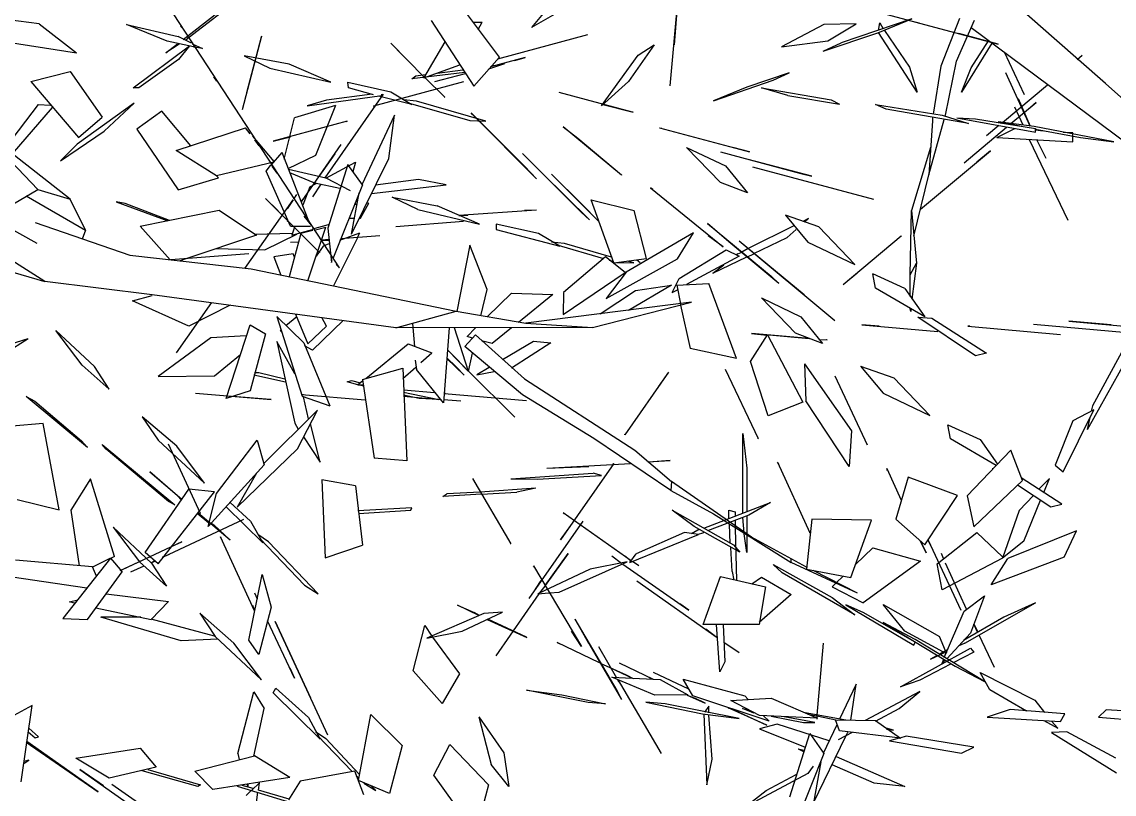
# Model space of a CAD drawing. Header units: millimetres. Extents: x -867 to 700, y 113 to 416.
# Drawn here: x 220.326 to 222.257, y 346.183 to 347.548 of the extents above; entities that cross this region are included whole.
import ezdxf

# ---------------------------------------------------------------- set-up
doc = ezdxf.new("R2010")
doc.units = ezdxf.units.MM
doc.header["$LTSCALE"] = 6
doc.layers.get('0').update_dxf_attribs({"color": 250})

# ---------------------------------------------------------------- blocks, each defined once
blk = doc.blocks.new('02PTRX28')
at = {"color": 66, "linetype": 'Continuous'}
for p, q in [((0.25779, -0.01286), (0.26035, 0.01627)), ((0.23504, 0.01266), (0.22525, 0.0008)), ((0.1585, 0.00884), (0.14479, -0.00171)), ((0.14359, -0.00201), (0.15428, 0.00633)), ((0.21771, -0.00613), (0.20928, 0.00512)), ((0.10984, 0.00161), (0.09025, 0.00412)), ((0.23233, 0.00482), (0.22525, 0.0008)), ((0.2593, 0.00472), (0.2587, -0.00331)), ((0.31444, 0.00281), (0.29787, -0.00281)), ((0.30631, 0.00442), (0.33463, -0.00311)), ((0.30646, -0.0005), (0.31444, 0.00281)), ((0.10984, 0.00161), (0.11857, -0.00512)), ((0.13982, -0.00241), (0.13033, 0.00151)), ((0.13033, 0.00151), (0.14238, -0.00131)), ((0.20174, 0.00241), (0.21169, -0.01296)), ((0.21154, 0.00201), (0.21365, 0.00201)), ((0.21274, 0.0003), (0.21365, 0.00201)), ((0.2938, 0.00151), (0.28386, -0.00372)), ((0.30133, 0.00161), (0.2938, 0.00151)), ((0.2947, -0.00231), (0.30133, 0.00161)), ((0.30661, 0.0001), (0.30691, 0.00191)), ((0.30691, 0.00191), (0.30766, 0.0005)), ((0.30796, 0.0001), (0.31384, -0.00854)), ((0.3161, 0.00181), (0.31354, 0.00241)), ((0.09959, -0.00221), (0.11857, -0.00512)), ((0.146, -0.00372), (0.13982, -0.00241)), ((0.14554, -0.00291), (0.14238, -0.00131)), ((0.14449, -0.00191), (0.14404, -0.00221)), ((0.14464, -0.00171), (0.14449, -0.00191)), ((0.14479, -0.00171), (0.14464, -0.00171)), ((0.16197, -0.00121), (0.15745, -0.01848)), ((0.1585, -0.01446), (0.16197, -0.00141)), ((0.16197, -0.00121), (0.16197, -0.00141)), ((0.23836, -0.0009), (0.21726, -0.00663)), ((0.28386, -0.00372), (0.2947, -0.00231)), ((0.29365, -0.00472), (0.30646, -0.0005)), ((0.31565, -0.01436), (0.30661, -0.0004)), ((0.33463, -0.00311), (0.32544, -0.0006)), ((0.3283, -0.00864), (0.33237, -0.00231)), ((0.13183, -0.01336), (0.14509, -0.00352)), ((0.13952, -0.00512), (0.14223, -0.00301)), ((0.14268, -0.00311), (0.13952, -0.00512)), ((0.14509, -0.00352), (0.14253, -0.00673)), ((0.1457, -0.00301), (0.14811, -0.00412)), ((0.14615, -0.00382), (0.146, -0.00372)), ((0.14811, -0.00412), (0.14615, -0.00382)), ((0.20009, -0.01085), (0.19225, -0.00291)), ((0.19225, -0.00291), (0.19526, -0.00593)), ((0.20491, -0.00261), (0.19994, -0.01105)), ((0.25402, -0.00331), (0.248, -0.01185)), ((0.25026, -0.00573), (0.25402, -0.00331)), ((0.29365, -0.00472), (0.29787, -0.00281)), ((0.33312, -0.00291), (0.32604, -0.01436)), ((0.34081, -0.01497), (0.33614, -0.00502)), ((0.14253, -0.00673), (0.13319, -0.01336)), ((0.1579, -0.00583), (0.16393, -0.00874)), ((0.16845, -0.00783), (0.1579, -0.00583)), ((0.21169, -0.01296), (0.21771, -0.00613)), ((0.22374, -0.00623), (0.2156, -0.00844)), ((0.22133, -0.00693), (0.22374, -0.00623)), ((0.24167, -0.01758), (0.25026, -0.00573)), ((0.35316, -0.00673), (0.35437, -0.00573)), ((0.10788, -0.01185), (0.11707, -0.00954)), ((0.11707, -0.00954), (0.1246, -0.02019)), ((0.16393, -0.00874), (0.17824, -0.01205)), ((0.17824, -0.01205), (0.16845, -0.00783)), ((0.20958, -0.00974), (0.19722, -0.01125)), ((0.20837, -0.00804), (0.19994, -0.01105)), ((0.20973, -0.01004), (0.2025, -0.01195)), ((0.2031, -0.00994), (0.20913, -0.00914)), ((0.21892, -0.00773), (0.21515, -0.00894)), ((0.21892, -0.00773), (0.21591, -0.00824)), ((0.28566, -0.00984), (0.27572, -0.01316)), ((0.2819, -0.01155), (0.28566, -0.00984)), ((0.31384, -0.00854), (0.31565, -0.01436)), ((0.32604, -0.01436), (0.3283, -0.00864)), ((0.34216, -0.0223), (0.33644, -0.00984)), ((0.10788, -0.01185), (0.11903, -0.02501)), ((0.18216, -0.01205), (0.19225, -0.01426)), ((0.18231, -0.01336), (0.18216, -0.01205)), ((0.20928, -0.01195), (0.18818, -0.01768)), ((0.19722, -0.01125), (0.19813, -0.01055)), ((0.19813, -0.01055), (0.20039, -0.01025)), ((0.20024, -0.01095), (0.20009, -0.01085)), ((0.20491, -0.01557), (0.20024, -0.01095)), ((0.248, -0.01185), (0.24167, -0.01758)), ((0.26789, -0.01637), (0.2819, -0.01155)), ((0.33569, -0.0215), (0.34623, -0.01266)), ((0.13319, -0.01336), (0.13183, -0.01336)), ((0.17266, -0.01758), (0.19014, -0.01517)), ((0.17688, -0.03445), (0.19059, -0.01487)), ((0.18788, -0.01487), (0.17718, -0.01627)), ((0.18818, -0.01497), (0.18231, -0.01336)), ((0.19722, -0.01728), (0.18939, -0.01527)), ((0.19014, -0.01517), (0.19014, -0.01487)), ((0.19225, -0.01426), (0.19722, -0.01728)), ((0.2489, -0.01908), (0.23173, -0.01446)), ((0.27572, -0.01316), (0.26789, -0.01637)), ((0.28536, -0.01517), (0.27919, -0.01336)), ((0.27919, -0.01336), (0.29546, -0.01617)), ((0.28536, -0.01517), (0.29742, -0.01718)), ((0.102, -0.02732), (0.10969, -0.01728)), ((0.10969, -0.01728), (0.1124, -0.01738)), ((0.13213, -0.01698), (0.11873, -0.02652)), ((0.12505, -0.0235), (0.13213, -0.01698)), ((0.17929, -0.01748), (0.16965, -0.02039)), ((0.17718, -0.01627), (0.17266, -0.01758)), ((0.17929, -0.01748), (0.17462, -0.02923)), ((0.18818, -0.01768), (0.18864, -0.01748)), ((0.19828, -0.01647), (0.19526, -0.01617)), ((0.19632, -0.01687), (0.21078, -0.02099)), ((0.21455, -0.02119), (0.19828, -0.01647)), ((0.20476, -0.01547), (0.20491, -0.01557)), ((0.24197, -0.01728), (0.24905, -0.01908)), ((0.29546, -0.01617), (0.29742, -0.01718)), ((0.30585, -0.01728), (0.32152, -0.01979)), ((0.30842, -0.01838), (0.30585, -0.01728)), ((0.33764, -0.0217), (0.34352, -0.01677)), ((0.34051, -0.0221), (0.33855, -0.01788)), ((0.3393, -0.01587), (0.34216, -0.0223)), ((0.34352, -0.01677), (0.34156, -0.01848)), ((0.11285, -0.01798), (0.10351, -0.02883)), ((0.11903, -0.02501), (0.1246, -0.02019)), ((0.13861, -0.01878), (0.13274, -0.023)), ((0.14539, -0.02692), (0.13861, -0.01878)), ((0.16724, -0.03003), (0.16965, -0.02039)), ((0.19316, -0.01979), (0.18547, -0.03606)), ((0.1918, -0.02993), (0.19316, -0.01979)), ((0.21139, -0.01959), (0.21108, -0.01918)), ((0.21108, -0.01918), (0.22359, -0.03174)), ((0.22645, -0.03465), (0.21139, -0.01959)), ((0.24905, -0.01908), (0.2489, -0.01908)), ((0.3277, -0.0217), (0.30842, -0.01838)), ((0.32152, -0.01979), (0.3277, -0.0217)), ((0.32499, -0.02039), (0.34337, -0.0237)), ((0.32499, -0.02039), (0.32936, -0.02059)), ((0.13274, -0.023), (0.14238, -0.03726)), ((0.14193, -0.02802), (0.1582, -0.0227)), ((0.15926, -0.02411), (0.1582, -0.0227)), ((0.18201, -0.02119), (0.16468, -0.02581)), ((0.18186, -0.02129), (0.18201, -0.02119)), ((0.21078, -0.02099), (0.21455, -0.02119)), ((0.23263, -0.0225), (0.2361, -0.02511)), ((0.24634, -0.03385), (0.23263, -0.0225)), ((0.25523, -0.0227), (0.27632, -0.02833)), ((0.25523, -0.0227), (0.25583, -0.0228)), ((0.32665, -0.03094), (0.33659, -0.0226)), ((0.32936, -0.02059), (0.34337, -0.0229)), ((0.33478, -0.0222), (0.33192, -0.02461)), ((0.33433, -0.02501), (0.33855, -0.0229)), ((0.34051, -0.0225), (0.33463, -0.02129)), ((0.34307, -0.0224), (0.33463, -0.02129)), ((0.33554, -0.0215), (0.33538, -0.0217)), ((0.33734, -0.022), (0.33749, -0.0219)), ((0.33749, -0.0219), (0.33734, -0.0219)), ((0.33734, -0.0219), (0.33734, -0.022)), ((0.36175, -0.02602), (0.34307, -0.0224)), ((0.34337, -0.0237), (0.34337, -0.0229)), ((0.34337, -0.0229), (0.34337, -0.023)), ((0.34337, -0.023), (0.35392, -0.02501)), ((0.11481, -0.03043), (0.12505, -0.0235)), ((0.15986, -0.02471), (0.16483, -0.03064)), ((0.16468, -0.02581), (0.16875, -0.02481)), ((0.2361, -0.02511), (0.24634, -0.03375)), ((0.33433, -0.02501), (0.35211, -0.02602)), ((0.35105, -0.0444), (0.34201, -0.02551)), ((0.34337, -0.0232), (0.34518, -0.0234)), ((0.35211, -0.02391), (0.34985, -0.02381)), ((0.35211, -0.02602), (0.35211, -0.02391)), ((0.35392, -0.02501), (0.36175, -0.02602)), ((0.11873, -0.02652), (0.11481, -0.03043)), ((0.15142, -0.03395), (0.14193, -0.02802)), ((0.17131, -0.04008), (0.18065, -0.02662)), ((0.26954, -0.03556), (0.26156, -0.02732)), ((0.26156, -0.02732), (0.27075, -0.03164)), ((0.27632, -0.02833), (0.27241, -0.02732)), ((0.3164, -0.04178), (0.33282, -0.02812)), ((0.33282, -0.02812), (0.32966, -0.03074)), ((0.34367, -0.02561), (0.34578, -0.02983)), ((0.16423, -0.03144), (0.16679, -0.02853)), ((0.17327, -0.0452), (0.16679, -0.02853)), ((0.17462, -0.02923), (0.16814, -0.03234)), ((0.17914, -0.02883), (0.17538, -0.03415)), ((0.18306, -0.04761), (0.1918, -0.02993)), ((0.22314, -0.02873), (0.23685, -0.04249)), ((0.26954, -0.02833), (0.28838, -0.03345)), ((0.29094, -0.03405), (0.27602, -0.03013)), ((0.16483, -0.03074), (0.15142, -0.03395)), ((0.16302, -0.03285), (0.16408, -0.03154)), ((0.16875, -0.0458), (0.16302, -0.03285)), ((0.16408, -0.03154), (0.16423, -0.03144)), ((0.1683, -0.03244), (0.17703, -0.03445)), ((0.17447, -0.03566), (0.1686, -0.03325)), ((0.17703, -0.03455), (0.18396, -0.03074)), ((0.18216, -0.03134), (0.17749, -0.0462)), ((0.18562, -0.03606), (0.18216, -0.03134)), ((0.18396, -0.03074), (0.18336, -0.03305)), ((0.22359, -0.03174), (0.22645, -0.03465)), ((0.27075, -0.03164), (0.27587, -0.03797)), ((0.27708, -0.03184), (0.3054, -0.03947)), ((0.14238, -0.03726), (0.15187, -0.03445)), ((0.15142, -0.03395), (0.15187, -0.03445)), ((0.17327, -0.03656), (0.17477, -0.03576)), ((0.18035, -0.03696), (0.17447, -0.03566)), ((0.17703, -0.03445), (0.18276, -0.03737)), ((0.19873, -0.03485), (0.18864, -0.03616)), ((0.20521, -0.03606), (0.19873, -0.03485)), ((0.23881, -0.0443), (0.22781, -0.03345)), ((0.24092, -0.0446), (0.22992, -0.03355)), ((0.22992, -0.03355), (0.23715, -0.04068)), ((0.24634, -0.03375), (0.24634, -0.03385)), ((0.27587, -0.03797), (0.26954, -0.03556)), ((0.28838, -0.03345), (0.29094, -0.03405)), ((0.1695, -0.03947), (0.17025, -0.03837)), ((0.17327, -0.03656), (0.17161, -0.04088)), ((0.17583, -0.03596), (0.17387, -0.03887)), ((0.18562, -0.03606), (0.17869, -0.05344)), ((0.18306, -0.04761), (0.18487, -0.03797)), ((0.18547, -0.03606), (0.18562, -0.03606)), ((0.18773, -0.03807), (0.20521, -0.03606)), ((0.25312, -0.03676), (0.27015, -0.05062)), ((0.25372, -0.03716), (0.25312, -0.03676)), ((0.12792, -0.04008), (0.13997, -0.0445)), ((0.13003, -0.04048), (0.12792, -0.04008)), ((0.14042, -0.0444), (0.13003, -0.04048)), ((0.15805, -0.05565), (0.16935, -0.03958)), ((0.17553, -0.05193), (0.16287, -0.03927)), ((0.16287, -0.03927), (0.16588, -0.04219)), ((0.16935, -0.03958), (0.16799, -0.04168)), ((0.17116, -0.03998), (0.17176, -0.03927)), ((0.18427, -0.04068), (0.18366, -0.04068)), ((0.18517, -0.04389), (0.18713, -0.04038)), ((0.18713, -0.04038), (0.18653, -0.04048)), ((0.19255, -0.03897), (0.2031, -0.04098)), ((0.19858, -0.04189), (0.19255, -0.03897)), ((0.23715, -0.04068), (0.24092, -0.0446)), ((0.24453, -0.05434), (0.23926, -0.03958)), ((0.23926, -0.03958), (0.24935, -0.04209)), ((0.13349, -0.0458), (0.15202, -0.04199)), ((0.15202, -0.04199), (0.16076, -0.04791)), ((0.19858, -0.04189), (0.21304, -0.0453)), ((0.21304, -0.0453), (0.2031, -0.04098)), ((0.22645, -0.04199), (0.20822, -0.04329)), ((0.20822, -0.04329), (0.20837, -0.04329)), ((0.20837, -0.04329), (0.21033, -0.04319)), ((0.22645, -0.04199), (0.22359, -0.04209)), ((0.23685, -0.04249), (0.23881, -0.0443)), ((0.25222, -0.05334), (0.24935, -0.04209)), ((0.28476, -0.04319), (0.29003, -0.04952)), ((0.2926, -0.0459), (0.28476, -0.04319)), ((0.14057, -0.05364), (0.13349, -0.0458)), ((0.16814, -0.0445), (0.16799, -0.0447)), ((0.16875, -0.0458), (0.17342, -0.0458)), ((0.1698, -0.0458), (0.16905, -0.04791)), ((0.17282, -0.05856), (0.17703, -0.046)), ((0.17402, -0.04641), (0.17764, -0.0454)), ((0.17432, -0.04671), (0.17703, -0.046)), ((0.18366, -0.04399), (0.18246, -0.04399)), ((0.18487, -0.04399), (0.18517, -0.04389)), ((0.20928, -0.0447), (0.19346, -0.0459)), ((0.2269, -0.04751), (0.21696, -0.0453)), ((0.21696, -0.0453), (0.21696, -0.04651)), ((0.26653, -0.0451), (0.28145, -0.05745)), ((0.2715, -0.04942), (0.26653, -0.0451)), ((0.28672, -0.0457), (0.27602, -0.05103)), ((0.29018, -0.04399), (0.28883, -0.0447)), ((0.29018, -0.04399), (0.28928, -0.0448)), ((0.30103, -0.05474), (0.2926, -0.0459)), ((0.16076, -0.04791), (0.14419, -0.05344)), ((0.1692, -0.04751), (0.16031, -0.04771)), ((0.16272, -0.05133), (0.17025, -0.04761)), ((0.17116, -0.04751), (0.16845, -0.05766)), ((0.16905, -0.04791), (0.17387, -0.04651)), ((0.17402, -0.04681), (0.17116, -0.04751)), ((0.17387, -0.04651), (0.17402, -0.04641)), ((0.17749, -0.0462), (0.17839, -0.05424)), ((0.18442, -0.04851), (0.17884, -0.05976)), ((0.18035, -0.04902), (0.18502, -0.04731)), ((0.18969, -0.04801), (0.1805, -0.04872)), ((0.18442, -0.04841), (0.18502, -0.04731)), ((0.21696, -0.04651), (0.23188, -0.05042)), ((0.23188, -0.05042), (0.2269, -0.04751)), ((0.26322, -0.04731), (0.2474, -0.05655)), ((0.25945, -0.05344), (0.26322, -0.04731)), ((0.27015, -0.05062), (0.26668, -0.04801)), ((0.27738, -0.05213), (0.28521, -0.04841)), ((0.28521, -0.04841), (0.28732, -0.04651)), ((0.29832, -0.05946), (0.31188, -0.04801)), ((0.31188, -0.04801), (0.31188, -0.04811)), ((0.15127, -0.05103), (0.16272, -0.05133)), ((0.17056, -0.04952), (0.16875, -0.04962)), ((0.17643, -0.05042), (0.17477, -0.05283)), ((0.17779, -0.04892), (0.17598, -0.04902)), ((0.17598, -0.04902), (0.17598, -0.04912)), ((0.17598, -0.04912), (0.17779, -0.04902)), ((0.17673, -0.05032), (0.17643, -0.05042)), ((0.17643, -0.05042), (0.17643, -0.05042)), ((0.17779, -0.04992), (0.17673, -0.05032)), ((0.21078, -0.05022), (0.20777, -0.06579)), ((0.21485, -0.06057), (0.21078, -0.05022)), ((0.22992, -0.04942), (0.23293, -0.04972)), ((0.23097, -0.05002), (0.24212, -0.05334)), ((0.23293, -0.04972), (0.24393, -0.05293)), ((0.28325, -0.05916), (0.2715, -0.04942)), ((0.27391, -0.04922), (0.28913, -0.06177)), ((0.27391, -0.04922), (0.29636, -0.0679)), ((0.27602, -0.05103), (0.27452, -0.05183)), ((0.29003, -0.04952), (0.30103, -0.05474)), ((0.15895, -0.05223), (0.14072, -0.05364)), ((0.14419, -0.05344), (0.14268, -0.05394)), ((0.16935, -0.05223), (0.16483, -0.05293)), ((0.16483, -0.05293), (0.16649, -0.05725)), ((0.16965, -0.05303), (0.16935, -0.05223)), ((0.17553, -0.05193), (0.17553, -0.05183)), ((0.17553, -0.05183), (0.17553, -0.05193)), ((0.17839, -0.05424), (0.17854, -0.05364)), ((0.24257, -0.05293), (0.23278, -0.06127)), ((0.24724, -0.05665), (0.24257, -0.05293)), ((0.24272, -0.06268), (0.25945, -0.05344)), ((0.24348, -0.05374), (0.24438, -0.05394)), ((0.24453, -0.05434), (0.25222, -0.05334)), ((0.24996, -0.05364), (0.25071, -0.05424)), ((0.2599, -0.05806), (0.2709, -0.05133)), ((0.27391, -0.05283), (0.26156, -0.05946)), ((0.26774, -0.05675), (0.27572, -0.05293)), ((0.2709, -0.05133), (0.27391, -0.05283)), ((0.27361, -0.05223), (0.27316, -0.05253)), ((0.27361, -0.05223), (0.27436, -0.05193)), ((0.27587, -0.05293), (0.27738, -0.05223)), ((0.27738, -0.05223), (0.27738, -0.05213)), ((0.24529, -0.05424), (0.24544, -0.05424)), ((0.24544, -0.05424), (0.2492, -0.05434)), ((0.2492, -0.05434), (0.2477, -0.05394)), ((0.26774, -0.05675), (0.2703, -0.05484)), ((0.23263, -0.06649), (0.24724, -0.05665)), ((0.2474, -0.05655), (0.24272, -0.06268)), ((0.25824, -0.06127), (0.2599, -0.05806)), ((0.28145, -0.05745), (0.28325, -0.05916)), ((0.29832, -0.05946), (0.30148, -0.05675)), ((0.30585, -0.06027), (0.30525, -0.05695)), ((0.31278, -0.06037), (0.30525, -0.05695)), ((0.21334, -0.0668), (0.21485, -0.06057)), ((0.23278, -0.06127), (0.23263, -0.06649)), ((0.24137, -0.06629), (0.24966, -0.06087)), ((0.25809, -0.05956), (0.248, -0.06549)), ((0.24966, -0.06087), (0.25809, -0.05956)), ((0.25824, -0.06127), (0.25945, -0.06067)), ((0.2593, -0.05956), (0.26683, -0.05916)), ((0.2593, -0.05956), (0.2602, -0.06398)), ((0.27331, -0.07674), (0.26683, -0.05916)), ((0.31746, -0.067), (0.30585, -0.06027)), ((0.31278, -0.06037), (0.31746, -0.067)), ((0.13168, -0.06328), (0.13635, -0.06197)), ((0.14494, -0.06921), (0.13168, -0.06328)), ((0.15022, -0.06368), (0.14193, -0.07543)), ((0.21485, -0.067), (0.22058, -0.06147)), ((0.22058, -0.06147), (0.23022, -0.06177)), ((0.23022, -0.06177), (0.22223, -0.0683)), ((0.2602, -0.06398), (0.2602, -0.06428)), ((0.28717, -0.07081), (0.27919, -0.06258)), ((0.27919, -0.06258), (0.28838, -0.067)), ((0.15458, -0.06428), (0.14494, -0.06921)), ((0.1698, -0.06629), (0.17025, -0.06639)), ((0.16995, -0.06639), (0.17282, -0.07332)), ((0.17025, -0.06639), (0.17025, -0.06639)), ((0.2602, -0.06428), (0.26246, -0.07443)), ((0.15368, -0.08618), (0.15926, -0.06891)), ((0.15926, -0.06891), (0.16287, -0.07101)), ((0.17191, -0.07312), (0.16558, -0.0669)), ((0.16558, -0.0669), (0.17146, -0.08558)), ((0.17025, -0.067), (0.16769, -0.06911)), ((0.1811, -0.0679), (0.17387, -0.07483)), ((0.17718, -0.06921), (0.17613, -0.0672)), ((0.19737, -0.0686), (0.19783, -0.07393)), ((0.28838, -0.067), (0.2935, -0.07322)), ((0.30269, -0.06891), (0.32047, -0.07041)), ((0.30676, -0.06921), (0.30269, -0.06891)), ((0.32936, -0.07614), (0.3158, -0.0671)), ((0.3158, -0.0671), (0.31911, -0.0673)), ((0.31911, -0.0673), (0.33192, -0.07553)), ((0.34292, -0.0687), (0.36492, -0.07071)), ((0.3512, -0.068), (0.38028, -0.07061)), ((0.36115, -0.06891), (0.3512, -0.068)), ((0.11993, -0.07835), (0.11375, -0.07021)), ((0.11375, -0.07021), (0.12279, -0.07865)), ((0.15835, -0.07142), (0.15006, -0.07192)), ((0.16287, -0.07101), (0.15926, -0.08437)), ((0.16649, -0.07011), (0.16634, -0.07021)), ((0.16634, -0.07021), (0.16664, -0.07051)), ((0.17282, -0.07332), (0.17718, -0.06921)), ((0.20596, -0.06961), (0.20461, -0.08719)), ((0.21048, -0.07985), (0.20717, -0.06961)), ((0.21018, -0.07162), (0.21214, -0.06961)), ((0.21139, -0.07202), (0.21018, -0.07162)), ((0.22058, -0.06961), (0.21606, -0.07322)), ((0.27662, -0.07744), (0.28054, -0.07122)), ((0.27678, -0.07091), (0.28039, -0.07132)), ((0.29034, -0.07212), (0.27678, -0.07091)), ((0.28054, -0.07122), (0.28883, -0.08699)), ((0.28099, -0.07122), (0.29034, -0.07212)), ((0.2935, -0.07322), (0.28717, -0.07081)), ((0.32047, -0.07041), (0.32032, -0.07041)), ((0.32755, -0.06921), (0.34925, -0.07111)), ((0.328, -0.06921), (0.32755, -0.06921)), ((0.09688, -0.07533), (0.10727, -0.07212)), ((0.10185, -0.07553), (0.10727, -0.07212)), ((0.15006, -0.07192), (0.13771, -0.08096)), ((0.1698, -0.08036), (0.16558, -0.07282)), ((0.16558, -0.07282), (0.1698, -0.09191)), ((0.17191, -0.07312), (0.17794, -0.08789)), ((0.17387, -0.07483), (0.17206, -0.07383)), ((0.18638, -0.08146), (0.19632, -0.07332)), ((0.19632, -0.07332), (0.20189, -0.07543)), ((0.21606, -0.07322), (0.2135, -0.07262)), ((0.21847, -0.07704), (0.2257, -0.07272)), ((0.22977, -0.07312), (0.22058, -0.07905)), ((0.2257, -0.07272), (0.22977, -0.07312)), ((0.2926, -0.07232), (0.29455, -0.07242)), ((0.29455, -0.07242), (0.2944, -0.07242)), ((0.36507, -0.07262), (0.35678, -0.08789)), ((0.15097, -0.08086), (0.157, -0.07584)), ((0.19933, -0.07774), (0.20189, -0.07543)), ((0.20762, -0.07875), (0.20536, -0.07664)), ((0.20536, -0.07664), (0.20536, -0.07674)), ((0.20536, -0.07674), (0.20943, -0.08066)), ((0.20566, -0.07483), (0.20777, -0.07694)), ((0.20566, -0.07483), (0.21033, -0.07965)), ((0.21048, -0.07985), (0.21139, -0.07553)), ((0.27331, -0.07674), (0.26246, -0.07443)), ((0.33192, -0.07553), (0.32936, -0.07614)), ((0.12626, -0.08397), (0.11993, -0.07835)), ((0.12626, -0.08397), (0.12279, -0.07865)), ((0.18562, -0.08166), (0.19511, -0.07905)), ((0.19813, -0.07885), (0.19511, -0.08156)), ((0.19511, -0.07905), (0.19602, -0.10075)), ((0.19798, -0.07714), (0.19828, -0.07935)), ((0.20461, -0.08719), (0.19828, -0.07935)), ((0.20943, -0.08066), (0.20762, -0.07875)), ((0.20777, -0.07694), (0.21033, -0.07965)), ((0.2153, -0.07885), (0.21244, -0.08056)), ((0.27843, -0.09562), (0.27075, -0.07935)), ((0.28069, -0.0902), (0.27662, -0.07744)), ((0.28928, -0.07805), (0.30028, -0.09371)), ((0.28928, -0.07805), (0.28958, -0.08668)), ((0.30239, -0.07855), (0.30766, -0.08488)), ((0.30239, -0.07855), (0.31022, -0.08126)), ((0.35557, -0.09341), (0.36446, -0.07744)), ((0.13771, -0.08096), (0.15097, -0.08086)), ((0.16016, -0.08056), (0.16754, -0.08226)), ((0.16031, -0.08005), (0.16136, -0.08005)), ((0.16136, -0.08005), (0.16739, -0.08156)), ((0.18562, -0.08166), (0.18833, -0.10014)), ((0.21033, -0.07965), (0.21048, -0.07975)), ((0.21048, -0.07975), (0.22133, -0.0905)), ((0.21244, -0.08056), (0.21651, -0.07985)), ((0.25734, -0.07995), (0.24709, -0.09462)), ((0.25734, -0.07995), (0.25493, -0.08337)), ((0.29636, -0.08086), (0.3039, -0.09703)), ((0.31866, -0.0901), (0.31022, -0.08126)), ((0.15926, -0.08437), (0.15368, -0.08618)), ((0.18201, -0.08226), (0.18306, -0.08196)), ((0.18457, -0.08297), (0.18201, -0.08226)), ((0.18306, -0.08196), (0.18517, -0.08247)), ((0.18562, -0.08206), (0.18457, -0.08297)), ((0.18457, -0.08297), (0.18577, -0.08297)), ((0.18502, -0.08297), (0.18577, -0.08317)), ((0.2025, -0.08478), (0.19526, -0.08417)), ((0.10682, -0.08568), (0.10878, -0.08678)), ((0.12114, -0.09763), (0.10682, -0.08568)), ((0.10878, -0.08678), (0.11978, -0.09603)), ((0.14645, -0.08488), (0.16423, -0.08638)), ((0.16408, -0.08638), (0.15519, -0.08568)), ((0.16423, -0.08638), (0.16408, -0.08638)), ((0.17131, -0.08518), (0.18622, -0.08648)), ((0.17176, -0.08528), (0.17131, -0.08518)), ((0.17146, -0.08558), (0.17794, -0.08789)), ((0.17297, -0.0909), (0.17176, -0.08578)), ((0.19526, -0.08467), (0.20355, -0.08638)), ((0.19888, -0.08618), (0.19526, -0.08538)), ((0.19526, -0.08558), (0.20385, -0.08638)), ((0.20355, -0.08638), (0.19888, -0.08618)), ((0.20461, -0.08638), (0.20867, -0.08668)), ((0.20506, -0.08498), (0.20476, -0.08498)), ((0.20476, -0.08498), (0.22404, -0.08658)), ((0.28883, -0.08699), (0.28069, -0.0902)), ((0.29968, -0.10205), (0.28958, -0.08668)), ((0.30766, -0.08488), (0.31866, -0.0901)), ((0.17508, -0.08889), (0.16242, -0.10145)), ((0.1704, -0.09793), (0.17508, -0.08889)), ((0.34985, -0.10336), (0.35708, -0.08879)), ((0.35708, -0.08879), (0.35211, -0.0914)), ((0.35678, -0.08789), (0.35648, -0.08909)), ((0.11074, -0.09201), (0.10351, -0.09261)), ((0.11451, -0.1122), (0.11074, -0.09201)), ((0.14208, -0.09733), (0.13394, -0.0904)), ((0.13394, -0.0904), (0.13771, -0.09592)), ((0.1698, -0.09191), (0.17056, -0.09331)), ((0.17568, -0.10105), (0.17342, -0.09211)), ((0.35211, -0.0914), (0.34804, -0.10175)), ((0.35557, -0.09341), (0.35618, -0.0906)), ((0.24709, -0.09462), (0.24709, -0.09452)), ((0.27482, -0.113), (0.27482, -0.09432)), ((0.27482, -0.09432), (0.27572, -0.10245)), ((0.30028, -0.09371), (0.29968, -0.10205)), ((0.32288, -0.09231), (0.33041, -0.09572)), ((0.32348, -0.09562), (0.32288, -0.09231)), ((0.11978, -0.09603), (0.12114, -0.09763)), ((0.1246, -0.09693), (0.14163, -0.11109)), ((0.12551, -0.09803), (0.1246, -0.09693)), ((0.13771, -0.09592), (0.14856, -0.10597)), ((0.14765, -0.1131), (0.14012, -0.09683)), ((0.15142, -0.10838), (0.16091, -0.09592)), ((0.16091, -0.09592), (0.16257, -0.10165)), ((0.17176, -0.09512), (0.17568, -0.10105)), ((0.27843, -0.09562), (0.27828, -0.09552)), ((0.3039, -0.09703), (0.3039, -0.09693)), ((0.33418, -0.10185), (0.32348, -0.09562)), ((0.33041, -0.09572), (0.33448, -0.10155)), ((0.14012, -0.11029), (0.12551, -0.09803)), ((0.14856, -0.10597), (0.14208, -0.09733)), ((0.15624, -0.11159), (0.1704, -0.09793)), ((0.33764, -0.09823), (0.3274, -0.10898)), ((0.34036, -0.10537), (0.33764, -0.09823)), ((0.16257, -0.10165), (0.14946, -0.11611)), ((0.19602, -0.10075), (0.18833, -0.10014)), ((0.24845, -0.10145), (0.22886, -0.10255)), ((0.23866, -0.10215), (0.22886, -0.10255)), ((0.24453, -0.10135), (0.23203, -0.11923)), ((0.24423, -0.10175), (0.24453, -0.10135)), ((0.25252, -0.10095), (0.25779, -0.10065)), ((0.25779, -0.10065), (0.25267, -0.10105)), ((0.28325, -0.10155), (0.28295, -0.10105)), ((0.28295, -0.10105), (0.29049, -0.11762)), ((0.34804, -0.10175), (0.34985, -0.10336)), ((0.12189, -0.10496), (0.11722, -0.1123)), ((0.12746, -0.12315), (0.12189, -0.10496)), ((0.13575, -0.10336), (0.14328, -0.10969)), ((0.14223, -0.10898), (0.13575, -0.10336)), ((0.16076, -0.10366), (0.15624, -0.11159)), ((0.21139, -0.10486), (0.22043, -0.12023)), ((0.22043, -0.10496), (0.23971, -0.10366)), ((0.22043, -0.10496), (0.2266, -0.10507)), ((0.2266, -0.10507), (0.24167, -0.10416)), ((0.24167, -0.10416), (0.23971, -0.10366)), ((0.27572, -0.10245), (0.27572, -0.1127)), ((0.30857, -0.10255), (0.31188, -0.10999)), ((0.30872, -0.10306), (0.30857, -0.10255)), ((0.31354, -0.10456), (0.31068, -0.11441)), ((0.32514, -0.10888), (0.31354, -0.10456)), ((0.33343, -0.10255), (0.33343, -0.10245)), ((0.33343, -0.10245), (0.33358, -0.10255)), ((0.34955, -0.11089), (0.34006, -0.10476)), ((0.34668, -0.10486), (0.34412, -0.10748)), ((0.34533, -0.10818), (0.34668, -0.10486)), ((0.1347, -0.12224), (0.14494, -0.10738)), ((0.15097, -0.10798), (0.14494, -0.10738)), ((0.18396, -0.10657), (0.17613, -0.10517)), ((0.17613, -0.10517), (0.17688, -0.12345)), ((0.18396, -0.10657), (0.18562, -0.12053)), ((0.2263, -0.10717), (0.21319, -0.10808)), ((0.2263, -0.10717), (0.22178, -0.10808)), ((0.32891, -0.11621), (0.34036, -0.10537)), ((0.33915, -0.10637), (0.34699, -0.11149)), ((0.10471, -0.10979), (0.11451, -0.1122)), ((0.13771, -0.12485), (0.15097, -0.10798)), ((0.14313, -0.10989), (0.14223, -0.10898)), ((0.14328, -0.10969), (0.14313, -0.10989)), ((0.14946, -0.11611), (0.15142, -0.10838)), ((0.20446, -0.10908), (0.20536, -0.10848)), ((0.2135, -0.10858), (0.20446, -0.10908)), ((0.21319, -0.10808), (0.20536, -0.10848)), ((0.2135, -0.10858), (0.22178, -0.10808)), ((0.31746, -0.12043), (0.32514, -0.10888)), ((0.3274, -0.10898), (0.32891, -0.11621)), ((0.34292, -0.10888), (0.3396, -0.1124)), ((0.34066, -0.11953), (0.34458, -0.10999)), ((0.11722, -0.1123), (0.11918, -0.12535)), ((0.14163, -0.11109), (0.14012, -0.11029)), ((0.16227, -0.11993), (0.15368, -0.11149)), ((0.15458, -0.11049), (0.15941, -0.11491)), ((0.19722, -0.11179), (0.18457, -0.1125)), ((0.18472, -0.1131), (0.19692, -0.1123)), ((0.19692, -0.1123), (0.19722, -0.11179)), ((0.25824, -0.1123), (0.27256, -0.12043)), ((0.26337, -0.11611), (0.25824, -0.1123)), ((0.26563, -0.11652), (0.2813, -0.11049)), ((0.2715, -0.11431), (0.2715, -0.1123)), ((0.2715, -0.1123), (0.27301, -0.1127)), ((0.2813, -0.11049), (0.27617, -0.1135)), ((0.3396, -0.1124), (0.33569, -0.12355)), ((0.34699, -0.11149), (0.34955, -0.11089)), ((0.15775, -0.11451), (0.13891, -0.12335)), ((0.1469, -0.113), (0.14961, -0.11531)), ((0.15458, -0.11933), (0.14705, -0.1129)), ((0.14765, -0.1131), (0.14765, -0.1129)), ((0.15941, -0.11491), (0.16227, -0.11993)), ((0.2373, -0.11491), (0.22464, -0.13299)), ((0.2486, -0.12415), (0.23263, -0.1129)), ((0.23293, -0.1132), (0.23263, -0.1129)), ((0.27617, -0.1135), (0.26653, -0.11712)), ((0.27301, -0.1127), (0.27301, -0.1137)), ((0.27301, -0.11471), (0.27301, -0.11611)), ((0.27512, -0.11762), (0.27482, -0.114)), ((0.27572, -0.1137), (0.27572, -0.12224)), ((0.29094, -0.11441), (0.28973, -0.12616)), ((0.30495, -0.11461), (0.29094, -0.11441)), ((0.30013, -0.12807), (0.30495, -0.11461)), ((0.31068, -0.11441), (0.31746, -0.12043)), ((0.1362, -0.12475), (0.12716, -0.11631)), ((0.12716, -0.11631), (0.13334, -0.12445)), ((0.14961, -0.11531), (0.15006, -0.11531)), ((0.15006, -0.11531), (0.15082, -0.11581)), ((0.15082, -0.11581), (0.15458, -0.11933)), ((0.23203, -0.11923), (0.23444, -0.11591)), ((0.26111, -0.11752), (0.24981, -0.12254)), ((0.26442, -0.11802), (0.26111, -0.11752)), ((0.26427, -0.11702), (0.26276, -0.11782)), ((0.27406, -0.12214), (0.26337, -0.11611)), ((0.26412, -0.11802), (0.26563, -0.11752)), ((0.26457, -0.11692), (0.26427, -0.11702)), ((0.2718, -0.12013), (0.27165, -0.11561)), ((0.27301, -0.11611), (0.27301, -0.11652)), ((0.27301, -0.11652), (0.27331, -0.12877)), ((0.27512, -0.11782), (0.27512, -0.11762)), ((0.29049, -0.11752), (0.29049, -0.11722)), ((0.29049, -0.11762), (0.29049, -0.11752)), ((0.32032, -0.12485), (0.32966, -0.11752)), ((0.32966, -0.11752), (0.33569, -0.12325)), ((0.35301, -0.11712), (0.33689, -0.12365)), ((0.35015, -0.12335), (0.35301, -0.11712)), ((0.14328, -0.11973), (0.12927, -0.12626)), ((0.14087, -0.12083), (0.14328, -0.11973)), ((0.15232, -0.11852), (0.15248, -0.11903)), ((0.16031, -0.1359), (0.15232, -0.11852)), ((0.16362, -0.11973), (0.16106, -0.11802)), ((0.16167, -0.11903), (0.17206, -0.12987)), ((0.17523, -0.13188), (0.16362, -0.11973)), ((0.22043, -0.12023), (0.22028, -0.12023)), ((0.2483, -0.12455), (0.26442, -0.11802)), ((0.26442, -0.11802), (0.26412, -0.11802)), ((0.27572, -0.12224), (0.27512, -0.11782)), ((0.3164, -0.11953), (0.31776, -0.12234)), ((0.31776, -0.12234), (0.3164, -0.11963)), ((0.31821, -0.11933), (0.32589, -0.1357)), ((0.31941, -0.12174), (0.31821, -0.11933)), ((0.34066, -0.11953), (0.33569, -0.12355)), ((0.13771, -0.12485), (0.1347, -0.12224)), ((0.13876, -0.12335), (0.14042, -0.12264)), ((0.14072, -0.12094), (0.14087, -0.12083)), ((0.17688, -0.12345), (0.18562, -0.12053)), ((0.22841, -0.12998), (0.23384, -0.12244)), ((0.23384, -0.12244), (0.22841, -0.12998)), ((0.2483, -0.12455), (0.24981, -0.12254)), ((0.27226, -0.12666), (0.27195, -0.12104)), ((0.27256, -0.12043), (0.27406, -0.12214)), ((0.30118, -0.12505), (0.30525, -0.12114)), ((0.30525, -0.12114), (0.3164, -0.12425)), ((0.32182, -0.12365), (0.32137, -0.12244)), ((0.12234, -0.12556), (0.10426, -0.12405)), ((0.12656, -0.12355), (0.11541, -0.13771)), ((0.12641, -0.12365), (0.12234, -0.12566)), ((0.12746, -0.12315), (0.12656, -0.12365)), ((0.12656, -0.12355), (0.12927, -0.12676)), ((0.12656, -0.12365), (0.12656, -0.12355)), ((0.12882, -0.12646), (0.13409, -0.12405)), ((0.13439, -0.12546), (0.13123, -0.12686)), ((0.13334, -0.12445), (0.13967, -0.13008)), ((0.13485, -0.12365), (0.13575, -0.12325)), ((0.13681, -0.12425), (0.13605, -0.12465)), ((0.13605, -0.12465), (0.13696, -0.12425)), ((0.1362, -0.12475), (0.13967, -0.13008)), ((0.13891, -0.12335), (0.13876, -0.12335)), ((0.2257, -0.12535), (0.237, -0.14424)), ((0.22615, -0.12596), (0.2257, -0.12535)), ((0.23173, -0.13148), (0.2477, -0.12445)), ((0.2477, -0.12445), (0.23896, -0.12616)), ((0.24408, -0.12304), (0.24634, -0.12475)), ((0.24664, -0.12495), (0.26216, -0.1357)), ((0.24709, -0.12304), (0.2486, -0.12415)), ((0.25041, -0.12535), (0.2489, -0.12435)), ((0.2819, -0.12505), (0.29576, -0.13279)), ((0.2819, -0.12505), (0.28401, -0.12696)), ((0.3164, -0.12425), (0.30299, -0.13399)), ((0.32152, -0.13098), (0.32032, -0.12485)), ((0.33569, -0.12355), (0.32152, -0.13098)), ((0.32725, -0.1355), (0.32228, -0.12475)), ((0.35015, -0.12335), (0.33297, -0.12977)), ((0.33297, -0.12977), (0.33689, -0.12365)), ((0.33569, -0.12325), (0.33584, -0.12335)), ((0.33599, -0.12335), (0.33569, -0.12345)), ((0.33584, -0.12335), (0.33599, -0.12335)), ((0.12099, -0.13058), (0.10351, -0.12797)), ((0.12114, -0.13791), (0.12927, -0.12676)), ((0.12325, -0.12777), (0.12234, -0.12556)), ((0.15895, -0.14273), (0.16212, -0.12736)), ((0.16212, -0.12736), (0.16423, -0.135)), ((0.23896, -0.12616), (0.22675, -0.13188)), ((0.26548, -0.13912), (0.26954, -0.12787)), ((0.26954, -0.12787), (0.28009, -0.13028)), ((0.26969, -0.12787), (0.26954, -0.12797)), ((0.26969, -0.12797), (0.26969, -0.12787)), ((0.27226, -0.12666), (0.27271, -0.12867)), ((0.27693, -0.12957), (0.27919, -0.12797)), ((0.27919, -0.12797), (0.28612, -0.13208)), ((0.30103, -0.13681), (0.28401, -0.12696)), ((0.28973, -0.12616), (0.30013, -0.12807)), ((0.29666, -0.12937), (0.29832, -0.12777)), ((0.17206, -0.12987), (0.17523, -0.13188)), ((0.22615, -0.13078), (0.22751, -0.12877)), ((0.22721, -0.13168), (0.22841, -0.13008)), ((0.22841, -0.13008), (0.22841, -0.12998)), ((0.26879, -0.14223), (0.24996, -0.12897)), ((0.28009, -0.13028), (0.27858, -0.13912)), ((0.29576, -0.13028), (0.29651, -0.12947)), ((0.29576, -0.13028), (0.30299, -0.13399)), ((0.29651, -0.12947), (0.29666, -0.12937)), ((0.12551, -0.13188), (0.14012, -0.13369)), ((0.16031, -0.13168), (0.16091, -0.13309)), ((0.21696, -0.14645), (0.22706, -0.13188)), ((0.22675, -0.13188), (0.22932, -0.13168)), ((0.22932, -0.13168), (0.22947, -0.13168)), ((0.22947, -0.13168), (0.23173, -0.13148)), ((0.28612, -0.13208), (0.27858, -0.13861)), ((0.29576, -0.13279), (0.30103, -0.13681)), ((0.32665, -0.136), (0.33147, -0.13239)), ((0.33147, -0.13239), (0.32815, -0.14112)), ((0.11692, -0.13379), (0.11888, -0.13329)), ((0.11812, -0.13409), (0.11692, -0.13379)), ((0.12309, -0.1352), (0.13605, -0.13791)), ((0.13605, -0.13791), (0.14012, -0.13369)), ((0.15986, -0.1346), (0.16031, -0.1358)), ((0.16423, -0.135), (0.16136, -0.14615)), ((0.20792, -0.1346), (0.21184, -0.1363)), ((0.21289, -0.13701), (0.20792, -0.1346)), ((0.26216, -0.1357), (0.26005, -0.13429)), ((0.29892, -0.1345), (0.31489, -0.14394)), ((0.30299, -0.1363), (0.29892, -0.1345)), ((0.31278, -0.14062), (0.30766, -0.13439)), ((0.30766, -0.13439), (0.32092, -0.14193)), ((0.3268, -0.14344), (0.34337, -0.13399)), ((0.34337, -0.13399), (0.33599, -0.13741)), ((0.11541, -0.13771), (0.12114, -0.13791)), ((0.13364, -0.13741), (0.1243, -0.13741)), ((0.14313, -0.14293), (0.1243, -0.13741)), ((0.15097, -0.14183), (0.13605, -0.13781)), ((0.13605, -0.13781), (0.13605, -0.13791)), ((0.1475, -0.1364), (0.15112, -0.14193)), ((0.1475, -0.1364), (0.15549, -0.14344)), ((0.16965, -0.15167), (0.16332, -0.13821)), ((0.2141, -0.1365), (0.20069, -0.14233)), ((0.20898, -0.14062), (0.21847, -0.1362)), ((0.21304, -0.13701), (0.21184, -0.1363)), ((0.21847, -0.1362), (0.2141, -0.1365)), ((0.21485, -0.13791), (0.22419, -0.14213)), ((0.22404, -0.14203), (0.215, -0.13781)), ((0.23866, -0.14354), (0.23549, -0.13781)), ((0.24529, -0.15458), (0.23549, -0.13781)), ((0.3152, -0.14323), (0.30299, -0.1363)), ((0.32198, -0.14685), (0.32665, -0.136)), ((0.33599, -0.13741), (0.3265, -0.14283)), ((0.17749, -0.16503), (0.16513, -0.13841)), ((0.16513, -0.13841), (0.17342, -0.15629)), ((0.19752, -0.14996), (0.20024, -0.13932)), ((0.20024, -0.13932), (0.20189, -0.14183)), ((0.20069, -0.14233), (0.20898, -0.14062)), ((0.237, -0.14424), (0.23459, -0.14062)), ((0.27858, -0.13912), (0.26548, -0.13912)), ((0.26879, -0.14223), (0.26608, -0.14022)), ((0.26939, -0.15016), (0.26864, -0.13912)), ((0.27015, -0.13912), (0.2706, -0.14785)), ((0.30766, -0.13861), (0.32454, -0.14886)), ((0.3152, -0.14263), (0.30766, -0.13861)), ((0.32182, -0.14554), (0.31278, -0.14062)), ((0.32891, -0.13891), (0.32966, -0.14032)), ((0.32981, -0.14092), (0.32891, -0.13902)), ((0.32966, -0.14032), (0.32981, -0.14092)), ((0.15172, -0.14253), (0.14313, -0.14293)), ((0.15112, -0.14193), (0.16197, -0.15207)), ((0.16136, -0.14615), (0.15895, -0.14273)), ((0.20189, -0.14183), (0.20204, -0.14203)), ((0.20204, -0.14203), (0.20837, -0.15067)), ((0.22419, -0.14213), (0.22404, -0.14203)), ((0.24122, -0.14806), (0.23127, -0.14333)), ((0.23127, -0.14333), (0.23173, -0.14354)), ((0.27391, -0.14575), (0.2703, -0.14333)), ((0.31489, -0.14394), (0.3152, -0.14323)), ((0.33147, -0.15248), (0.3152, -0.14263)), ((0.32228, -0.14524), (0.32092, -0.14193)), ((0.32815, -0.14112), (0.32258, -0.14715)), ((0.33011, -0.14153), (0.33373, -0.14906)), ((0.16197, -0.15207), (0.15549, -0.14344)), ((0.23866, -0.14354), (0.24634, -0.15669)), ((0.24092, -0.14424), (0.24514, -0.15157)), ((0.29365, -0.14344), (0.29214, -0.16031)), ((0.31173, -0.15368), (0.32815, -0.14464)), ((0.31881, -0.14725), (0.32258, -0.14544)), ((0.32288, -0.14494), (0.32077, -0.14615)), ((0.32213, -0.14564), (0.32243, -0.14554)), ((0.32243, -0.14585), (0.32213, -0.14564)), ((0.32243, -0.14554), (0.32258, -0.14564)), ((0.32891, -0.14554), (0.32408, -0.14806)), ((0.3268, -0.14344), (0.32529, -0.14414)), ((0.32815, -0.14464), (0.32891, -0.14554)), ((0.24137, -0.14816), (0.2474, -0.15087)), ((0.25387, -0.15197), (0.24589, -0.14816)), ((0.2706, -0.14785), (0.26939, -0.15016)), ((0.32348, -0.14836), (0.31625, -0.15217)), ((0.32032, -0.14635), (0.31881, -0.14725)), ((0.32152, -0.14826), (0.32182, -0.14735)), ((0.32213, -0.14755), (0.32152, -0.14826)), ((0.1686, -0.14926), (0.16965, -0.15167)), ((0.2043, -0.1576), (0.19752, -0.14996)), ((0.20837, -0.15067), (0.2043, -0.1576)), ((0.24378, -0.14926), (0.24905, -0.15177)), ((0.2474, -0.15087), (0.24905, -0.15177)), ((0.25372, -0.15197), (0.25192, -0.15107)), ((0.26216, -0.15428), (0.25387, -0.15037)), ((0.32454, -0.14886), (0.33147, -0.15248)), ((0.33267, -0.15438), (0.33041, -0.15037)), ((0.33041, -0.15037), (0.34322, -0.15679)), ((0.25418, -0.15569), (0.24408, -0.15147)), ((0.24408, -0.15147), (0.25538, -0.15197)), ((0.24544, -0.15217), (0.24604, -0.15288)), ((0.24559, -0.15217), (0.25568, -0.16935)), ((0.25538, -0.15197), (0.26186, -0.15559)), ((0.26306, -0.15579), (0.2608, -0.15187)), ((0.2608, -0.15187), (0.27527, -0.15579)), ((0.30133, -0.15308), (0.29742, -0.16131)), ((0.30013, -0.16152), (0.30133, -0.15308)), ((0.31625, -0.15217), (0.31173, -0.15368)), ((0.15639, -0.16935), (0.16016, -0.15489)), ((0.16016, -0.15489), (0.16257, -0.1588)), ((0.16468, -0.15509), (0.16528, -0.15398)), ((0.17568, -0.16593), (0.16468, -0.15509)), ((0.16528, -0.15398), (0.17297, -0.16091)), ((0.22404, -0.15448), (0.23233, -0.15559)), ((0.23851, -0.1574), (0.22404, -0.15448)), ((0.23233, -0.15559), (0.24257, -0.1577)), ((0.24634, -0.15669), (0.24529, -0.15458)), ((0.26186, -0.15559), (0.25418, -0.15569)), ((0.26171, -0.15569), (0.26352, -0.15639)), ((0.26171, -0.15569), (0.26593, -0.1575)), ((0.28099, -0.16172), (0.26306, -0.15579)), ((0.27527, -0.15579), (0.27602, -0.15669)), ((0.31625, -0.15479), (0.30344, -0.16162)), ((0.31143, -0.1588), (0.31625, -0.15479)), ((0.34126, -0.15941), (0.33267, -0.15438)), ((0.10818, -0.1581), (0.10306, -0.16091)), ((0.10562, -0.17598), (0.10818, -0.1581)), ((0.24257, -0.1577), (0.23851, -0.1574)), ((0.25659, -0.1577), (0.25207, -0.1573)), ((0.25207, -0.1573), (0.26532, -0.16001)), ((0.27391, -0.16111), (0.25659, -0.1577)), ((0.26593, -0.1575), (0.26352, -0.15639)), ((0.26683, -0.1582), (0.26578, -0.15961)), ((0.26683, -0.15981), (0.26683, -0.1582)), ((0.28039, -0.16272), (0.27135, -0.1586)), ((0.27135, -0.1586), (0.2715, -0.1587)), ((0.2715, -0.1587), (0.2718, -0.1587)), ((0.2718, -0.1587), (0.28039, -0.16272)), ((0.27195, -0.15689), (0.28145, -0.15639)), ((0.27873, -0.16041), (0.27195, -0.15689)), ((0.28145, -0.15639), (0.29229, -0.16101)), ((0.34322, -0.15679), (0.34548, -0.15971)), ((0.16016, -0.16995), (0.16257, -0.1588)), ((0.17297, -0.16091), (0.17568, -0.16593)), ((0.18472, -0.17568), (0.18758, -0.16021)), ((0.18758, -0.16021), (0.19496, -0.16744)), ((0.21289, -0.16071), (0.21576, -0.17186)), ((0.21289, -0.16071), (0.21877, -0.16915)), ((0.26532, -0.16001), (0.27391, -0.16111)), ((0.26563, -0.16011), (0.26638, -0.17668)), ((0.26758, -0.17066), (0.26683, -0.16031)), ((0.27467, -0.1588), (0.27617, -0.1591)), ((0.27678, -0.15961), (0.27467, -0.1588)), ((0.27678, -0.15961), (0.27738, -0.15981)), ((0.29229, -0.16101), (0.27873, -0.16041)), ((0.28099, -0.16172), (0.27964, -0.16051)), ((0.28145, -0.16061), (0.28898, -0.16202)), ((0.29169, -0.16202), (0.28446, -0.16071)), ((0.29892, -0.16152), (0.28943, -0.15981)), ((0.29003, -0.16011), (0.29214, -0.16051)), ((0.29214, -0.16031), (0.29214, -0.16061)), ((0.29214, -0.16051), (0.29696, -0.16152)), ((0.29214, -0.16061), (0.29214, -0.16131)), ((0.30585, -0.16172), (0.31143, -0.1588)), ((0.33749, -0.159), (0.33207, -0.16081)), ((0.33207, -0.16081), (0.34925, -0.16182)), ((0.3503, -0.16001), (0.33749, -0.159)), ((0.34925, -0.16182), (0.3503, -0.16001)), ((0.35994, -0.1591), (0.35814, -0.16081)), ((0.35814, -0.16081), (0.37486, -0.16222)), ((0.38028, -0.16031), (0.35994, -0.1591)), ((0.10969, -0.16543), (0.10743, -0.16342)), ((0.2828, -0.16242), (0.27873, -0.16352)), ((0.27873, -0.16352), (0.28943, -0.16784)), ((0.29501, -0.16634), (0.2828, -0.16242)), ((0.28898, -0.16202), (0.29169, -0.16202)), ((0.29681, -0.16262), (0.29365, -0.16935)), ((0.29742, -0.16403), (0.29651, -0.16141)), ((0.29651, -0.16141), (0.30585, -0.16162)), ((0.30585, -0.16162), (0.31173, -0.16573)), ((0.31007, -0.16383), (0.30842, -0.16342)), ((0.30842, -0.16342), (0.30857, -0.16362)), ((0.30857, -0.16362), (0.31007, -0.16383)), ((0.34533, -0.16162), (0.34864, -0.16342)), ((0.34864, -0.16342), (0.34714, -0.16172)), ((0.10727, -0.16423), (0.10893, -0.16563)), ((0.10893, -0.16563), (0.10969, -0.16543)), ((0.17462, -0.16413), (0.17703, -0.16583)), ((0.18321, -0.17357), (0.17508, -0.16513)), ((0.17703, -0.16583), (0.18487, -0.17417)), ((0.28582, -0.17949), (0.29049, -0.16463)), ((0.29049, -0.16463), (0.2938, -0.16935)), ((0.29139, -0.1809), (0.29892, -0.16523)), ((0.30043, -0.16443), (0.29712, -0.16614)), ((0.31173, -0.16573), (0.29742, -0.16403)), ((0.29892, -0.16523), (0.29907, -0.16493)), ((0.29907, -0.16493), (0.29938, -0.16433)), ((0.31143, -0.16573), (0.30917, -0.16634)), ((0.30917, -0.16634), (0.32604, -0.16925)), ((0.31173, -0.16573), (0.31143, -0.16573)), ((0.31309, -0.16523), (0.31158, -0.16573)), ((0.31158, -0.16573), (0.31173, -0.16573)), ((0.32891, -0.16784), (0.31309, -0.16523)), ((0.35075, -0.16423), (0.34714, -0.16443)), ((0.34714, -0.16443), (0.36235, -0.17387)), ((0.3622, -0.17045), (0.35075, -0.16423)), ((0.10682, -0.16664), (0.1237, -0.17829)), ((0.1237, -0.17829), (0.10697, -0.16654)), ((0.11842, -0.17045), (0.13349, -0.16804)), ((0.13349, -0.16804), (0.13726, -0.17256)), ((0.19496, -0.16744), (0.19195, -0.17869)), ((0.20235, -0.17437), (0.20611, -0.16724)), ((0.20611, -0.16724), (0.21515, -0.17668)), ((0.28777, -0.16824), (0.28913, -0.16855)), ((0.28777, -0.16824), (0.28913, -0.16895)), ((0.32604, -0.16925), (0.32891, -0.16784)), ((0.10743, -0.17086), (0.10622, -0.17116)), ((0.10622, -0.17166), (0.10743, -0.17086)), ((0.12626, -0.17508), (0.11842, -0.17045)), ((0.1463, -0.17347), (0.16031, -0.16985)), ((0.15639, -0.16935), (0.15669, -0.17076)), ((0.1686, -0.17497), (0.16031, -0.16985)), ((0.21877, -0.16915), (0.21997, -0.17708)), ((0.26638, -0.17668), (0.26758, -0.17066)), ((0.2938, -0.16935), (0.28657, -0.18743)), ((0.29305, -0.17126), (0.29139, -0.1809)), ((0.29666, -0.17005), (0.31278, -0.17708)), ((0.11933, -0.17307), (0.13741, -0.18572)), ((0.1249, -0.17688), (0.11933, -0.17307)), ((0.13726, -0.17256), (0.12626, -0.17508)), ((0.14705, -0.17708), (0.13394, -0.17337)), ((0.1353, -0.17307), (0.14765, -0.17668)), ((0.15052, -0.17779), (0.1463, -0.17347)), ((0.18381, -0.17347), (0.17101, -0.17578)), ((0.18592, -0.17899), (0.18381, -0.17347)), ((0.21997, -0.17708), (0.21576, -0.17186)), ((0.29003, -0.17397), (0.27527, -0.18191)), ((0.29124, -0.17226), (0.29003, -0.17397)), ((0.30555, -0.17628), (0.29576, -0.17196)), ((0.15097, -0.19336), (0.12686, -0.17658)), ((0.1686, -0.17497), (0.15052, -0.17779)), ((0.1585, -0.17658), (0.1588, -0.17718)), ((0.1588, -0.17718), (0.1588, -0.17648)), ((0.15971, -0.17789), (0.16152, -0.17618)), ((0.16121, -0.17789), (0.16152, -0.17618)), ((0.17101, -0.17578), (0.1683, -0.1802)), ((0.18412, -0.17457), (0.18472, -0.17518)), ((0.19195, -0.17869), (0.18472, -0.17568)), ((0.18592, -0.17628), (0.18879, -0.17799)), ((0.21214, -0.18793), (0.20235, -0.17437)), ((0.28024, -0.17799), (0.28732, -0.17427)), ((0.31278, -0.17708), (0.30555, -0.17628)), ((0.14765, -0.17668), (0.14705, -0.17708)), ((0.15624, -0.17698), (0.17191, -0.1817)), ((0.16001, -0.17749), (0.15745, -0.17678)), ((0.15956, -0.17799), (0.15835, -0.17919)), ((0.16046, -0.18311), (0.16106, -0.17839)), ((0.16845, -0.18), (0.16121, -0.17789)), ((0.18879, -0.17799), (0.18773, -0.17698)), ((0.21515, -0.17668), (0.21214, -0.18793)), ((0.27527, -0.18191), (0.28024, -0.17799))]:
    blk.add_line(p, q, dxfattribs=at)
at = {"color": 7, "linetype": 'Continuous'}
for p, q in [((0.1802, -0.05555), (0.13696, 0.01065)), ((0.34774, -0.00181), (0.33584, 0.00874)), ((0.32559, 0.00291), (0.32122, -0.00824)), ((0.14298, 0.0011), (0.14344, 0.0006)), ((0.32484, -0.00713), (0.32906, 0.00251)), ((0.3283, 0.0008), (0.36492, -0.02642)), ((0.35979, -0.01235), (0.34774, -0.00181)), ((0.32228, -0.01979), (0.32484, -0.00713)), ((0.32122, -0.00824), (0.31941, -0.01949)), ((0.15067, -0.01075), (0.15142, -0.01175)), ((0.3717, -0.023), (0.35979, -0.01235)), ((0.08829, -0.01497), (0.10953, -0.03716)), ((0.31926, -0.02029), (0.31926, -0.02109)), ((0.32213, -0.02009), (0.32228, -0.01979)), ((0.11707, -0.03947), (0.09537, -0.0224)), ((0.31836, -0.03375), (0.32198, -0.02079)), ((0.31926, -0.02109), (0.31836, -0.03375)), ((0.16031, -0.02551), (0.16136, -0.02692)), ((0.31881, -0.02732), (0.31429, -0.04209)), ((0.16438, -0.03174), (0.16558, -0.03335)), ((0.31489, -0.04811), (0.31836, -0.03375)), ((0.10245, -0.04128), (0.10953, -0.03716)), ((0.10953, -0.03716), (0.11707, -0.03947)), ((0.10682, -0.03867), (0.12068, -0.04671)), ((0.12068, -0.04671), (0.11707, -0.03947)), ((0.17191, -0.04339), (0.17357, -0.0455)), ((0.31399, -0.05715), (0.31429, -0.04209)), ((0.31429, -0.04209), (0.3155, -0.05444)), ((0.10938, -0.04982), (0.10125, -0.0453)), ((0.10893, -0.0449), (0.13108, -0.05253)), ((0.12068, -0.04671), (0.11993, -0.04882)), ((0.11119, -0.05876), (0.1017, -0.05273)), ((0.13108, -0.05253), (0.15956, -0.05575)), ((0.15956, -0.05575), (0.20762, -0.06569)), ((0.17944, -0.05474), (0.1802, -0.05555)), ((0.31399, -0.05715), (0.3155, -0.05444)), ((0.3155, -0.05444), (0.31444, -0.06288)), ((0.10366, -0.05655), (0.11119, -0.05876)), ((0.11044, -0.05866), (0.11044, -0.05856)), ((0.13635, -0.06187), (0.11119, -0.05876)), ((0.11119, -0.05876), (0.11119, -0.05876)), ((0.31399, -0.06228), (0.31399, -0.05715)), ((0.19346, -0.06961), (0.13635, -0.06187)), ((0.26276, -0.06358), (0.22389, -0.0685)), ((0.23956, -0.06951), (0.26276, -0.06358)), ((0.19346, -0.06961), (0.20762, -0.06569)), ((0.20762, -0.06569), (0.22389, -0.0685)), ((0.31414, -0.06579), (0.31399, -0.06509)), ((0.31414, -0.06519), (0.31414, -0.06579)), ((0.22389, -0.0685), (0.23956, -0.06951)), ((0.23956, -0.06951), (0.19346, -0.06961)), ((0.20958, -0.07393), (0.21214, -0.07122)), ((0.21214, -0.07122), (0.22359, -0.08156)), ((0.22314, -0.08528), (0.20958, -0.07393)), ((0.22359, -0.08156), (0.2495, -0.09823)), ((0.23986, -0.09552), (0.22314, -0.08528)), ((0.25794, -0.10768), (0.23986, -0.09552)), ((0.2495, -0.09823), (0.25809, -0.10557)), ((0.25809, -0.10557), (0.25794, -0.10768)), ((0.27678, -0.11863), (0.25809, -0.10557)), ((0.25794, -0.10768), (0.26789, -0.1132)), ((0.26789, -0.1132), (0.28612, -0.12455)), ((0.28973, -0.12566), (0.27678, -0.11863)), ((0.28612, -0.12455), (0.28612, -0.12375)), ((0.30164, -0.13178), (0.28612, -0.12455)), ((0.30164, -0.13178), (0.29124, -0.12646))]:
    blk.add_line(p, q, dxfattribs=at)

msp = doc.modelspace()

# ---------------------------------------------------------------- block references
at = {"xscale": 7.539968463663453, "yscale": 7.539968463663453, "zscale": 7.539968463663453}
msp.add_blockref('02PTRX28', (219.5287, 347.5317), dxfattribs=at)

doc.saveas('drawing.dxf')
